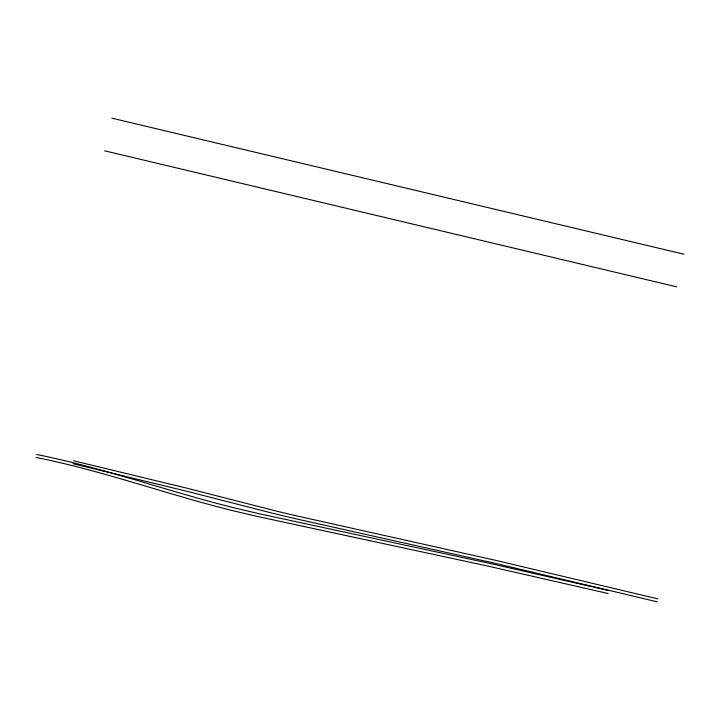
<?xml version="1.0" encoding="UTF-8"?>
<svg xmlns="http://www.w3.org/2000/svg" width="720" height="720" viewBox="0 0 720 720"><rect width="100%" height="100%" fill="white"/><g stroke="black" fill="none" stroke-linecap="round" stroke-linejoin="round"><path stroke-width="1.08" d="M608.823 590.58L488.988 563.238L260.271 513.963A83.961 2.196 12.6 0 1 232.362 507.384C166.779 491.004 103.104 467.73 36.657 454.509M608.166 593.523L488.142 566.154L258.588 516.726A83.079 2.178 12.6 0 1 230.661 510.147C165.42 493.839 102.123 470.538 36 457.452M111.834 118.152L684 254.223M104.535 150.786L676.71 286.857M73.584 460.782L186.822 488.16L272.97 510.228A107.226 2.808 12.6 0 0 292.644 514.971L496.899 560.628L657.801 598.869M73.071 463.743L186.273 491.121L272.313 513.171A106.722 2.79 12.6 0 0 291.987 517.914L496.449 563.607L657.351 601.848"/></g></svg>
